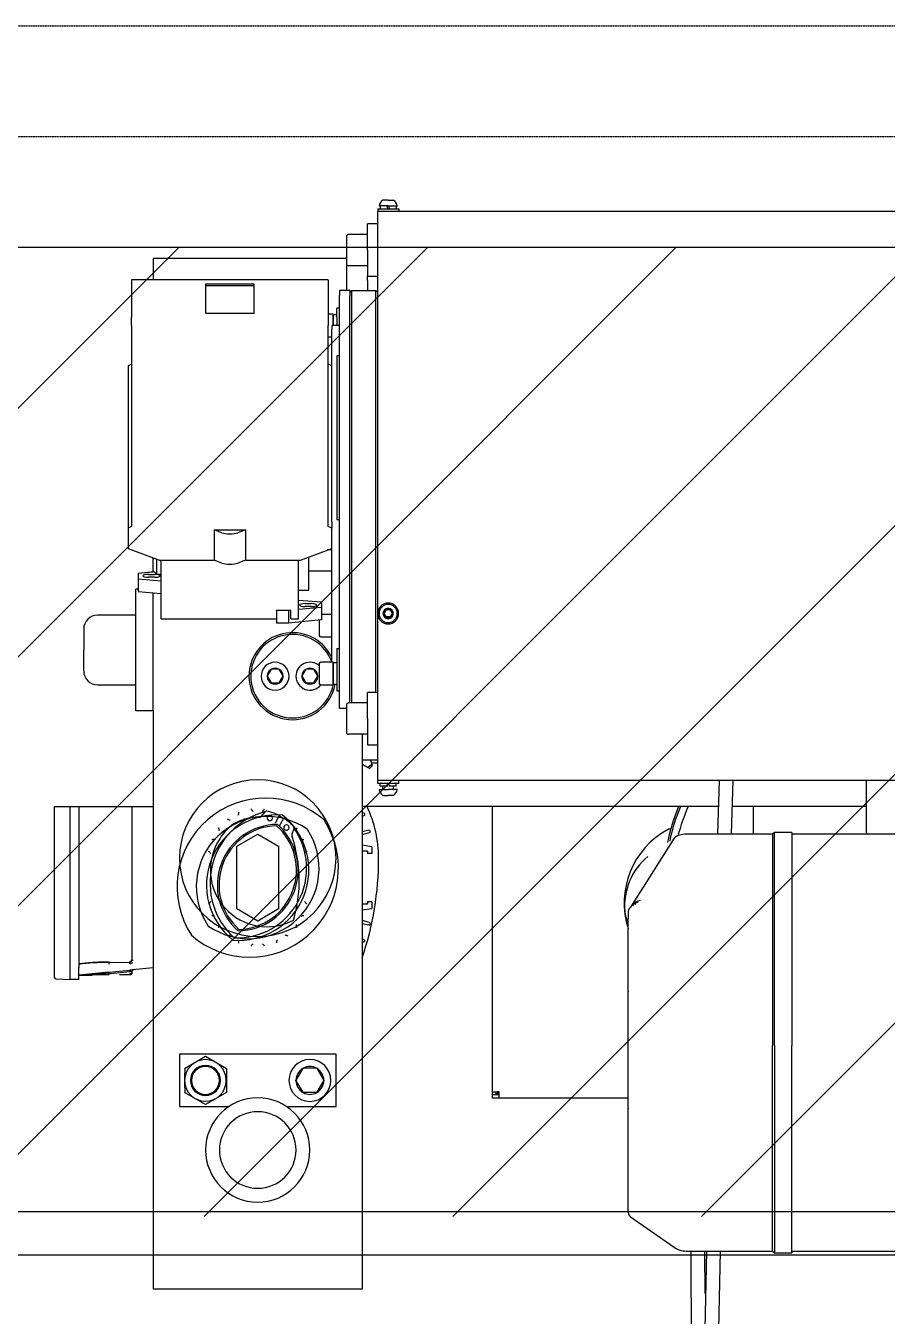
# Model space of a CAD drawing. Extents: x 220580 to 2027826, y -309201 to 71987.
# Drawn here: x 315110 to 315888, y -215644 to -214479 of the extents above; entities that cross this region are included whole.
import ezdxf

# ---------------------------------------------------------------- set-up
doc = ezdxf.new("R2010")
doc.units = 0
doc.linetypes.add('DASH', pattern=[0.35, 0.25, -0.1])
for name, color, linetype in [('A-HATCH-1', 252, 'Continuous'), ('A-LIN-V', 9, 'Continuous'), ('A-SFCE', 30, 'Continuous'), ('EWHS5T6M-1', 7, 'Continuous'), ('EWHS5T6M-3', 7, 'Continuous'), ('FHSGH10105-主梁-04', 7, 'Continuous'), ('FHSGH10105-主梁-06', 7, 'Continuous'), ('零件1^葫芦小车', 7, 'Continuous')]:
    doc.layers.add(name, color=color, linetype=linetype)

# ---------------------------------------------------------------- blocks, each defined once
blk = doc.blocks.new('G$C2C10B007')
at = {"layer": 'A-SFCE', "linetype": 'DASH'}
blk.add_line((-3050, 0), (3050, 0), dxfattribs=at)
blk = doc.blocks.new('G$C845E5159')
at = {"layer": 'A-LIN-V'}
blk.add_blockref('G$C2C10B007', (8250, -1550), dxfattribs=at)
blk = doc.blocks.new('b234swerwr')
at = {"layer": 'A-HATCH-1'}
h = blk.add_hatch(dxfattribs=at)
h.set_pattern_fill('ANSI31', color=4, scale=100)
h.set_pattern_definition([(45, (174105, -2000), (-112.253202, 112.253202), [])])
h.paths.add_polyline_path([(-1570355.4, 576982.5), (-1562570.6, 576982.5), (-1562570.6, 576107.5), (-1570355.4, 576107.5)])
at = {"color": 6, "linetype": 'DASH'}
blk.add_line((-1570255.4, 577182.5), (-1562425.4, 577182.5), dxfattribs=at)
at = {"color": 4}
for p, q in [((-1569417.9, 576477.5), (-1569328.5, 576477.5)), ((-1568751.8, 576076.3), (-1568751.8, 576074.7))]:
    blk.add_line(p, q, dxfattribs=at)
at = {"layer": 'EWHS5T6M-1', "color": 4, "linetype": 'Continuous'}
for p, q in [((-1569417.9, 576332.3), (-1569417.9, 576477.5)), ((-1569417.9, 576332.3), (-1569417.9, 576477.5)), ((-1569403.8, 576477.5), (-1569403.8, 576332.3)), ((-1569395.9, 576477.5), (-1569395.9, 576332.3)), ((-1569348, 576477.5), (-1569348, 576338.7)), ((-1569328.5, 576477.5), (-1569328.5, 576041.8)), ((-1569139.9, 576477.5), (-1569139.9, 576041.8)), ((-1569022.1, 576220.1), (-1569022.1, 576477.5)), ((-1569022.1, 576214.2), (-1569022.1, 576477.5)), ((-1568786.4, 576452.6), (-1568786.4, 576477.5)), ((-1569139, 576471.6), (-1569139.9, 576471.2)), ((-1569139.9, 576468.8), (-1569138.2, 576469.6)), ((-1569253.1, 576441.9), (-1569234.2, 576452.7)), ((-1569234.2, 576452.7), (-1569215.4, 576441.9)), ((-1569133.8, 576456.2), (-1569139.9, 576454.9)), ((-1569139.9, 576452.3), (-1569133.3, 576454.1)), ((-1568861.3, 576457.1), (-1568863.4, 576457.1)), ((-1569253.1, 576385.1), (-1569253.1, 576441.9)), ((-1569215.4, 576441.9), (-1569215.4, 576385.1)), ((-1569131.2, 576441.2), (-1569139.9, 576442.8)), ((-1569135.2, 576437.3), (-1569139.9, 576437.3)), ((-1569135.2, 576437.3), (-1569135.2, 576435.3)), ((-1569131.2, 576441.2), (-1569131.2, 576435.3)), ((-1569131.2, 576435.3), (-1569135.2, 576435.3)), ((-1569131.2, 576391.6), (-1569135.2, 576391.6)), ((-1569135.2, 576391.6), (-1569135.2, 576389.6)), ((-1569131.2, 576391.6), (-1569131.2, 576385.7)), ((-1569234.2, 576374.2), (-1569253.1, 576385.1)), ((-1569215.4, 576385.1), (-1569234.2, 576374.2)), ((-1569135.2, 576389.6), (-1569139.9, 576389.6)), ((-1569139.9, 576384.2), (-1569131.2, 576385.7)), ((-1569133.3, 576372.9), (-1569139.9, 576374.6)), ((-1569139.9, 576372), (-1569133.8, 576370.7)), ((-1569138.2, 576357.4), (-1569139.9, 576358.2)), ((-1569139.9, 576355.7), (-1569139, 576355.3)), ((-1569417.9, 576323.6), (-1569417.9, 576332.3)), ((-1569417.9, 576323.6), (-1569417.9, 576332.3)), ((-1569403.8, 576332.3), (-1569403.8, 576321.3)), ((-1569395.9, 576321.5), (-1569395.9, 576332.3)), ((-1569367.5, 576336.8), (-1569368.7, 576336.8)), ((-1569367.5, 576336.8), (-1569349.5, 576337.1)), ((-1569348, 576338.7), (-1569348.8, 576338.7)), ((-1569139.9, 576340.9), (-1569139.9, 576041.8)), ((-1569416.4, 576322), (-1569403.8, 576321.3)), ((-1569416.4, 576322), (-1569403.8, 576321.3)), ((-1569416.4, 576322), (-1569403.8, 576321.3)), ((-1569416.4, 576322), (-1569403.8, 576321.3)), ((-1569395.9, 576321.5), (-1569403.8, 576321.3)), ((-1569395.9, 576321.5), (-1569403.8, 576321.3)), ((-1569395.9, 576321.5), (-1569403.8, 576321.3)), ((-1569395.9, 576321.5), (-1569403.8, 576321.3)), ((-1569403.8, 576321.3), (-1569403.8, 576321.3)), ((-1569403.8, 576321.3), (-1569403.8, 576321.3)), ((-1569395.9, 576325.4), (-1569368.8, 576328)), ((-1569368.8, 576328), (-1569395.9, 576325.4)), ((-1569395.9, 576325.4), (-1569368.8, 576328)), ((-1569368.8, 576328), (-1569395.9, 576325.4)), ((-1569368.7, 576326.5), (-1569395.9, 576325.3)), ((-1569368.7, 576325.8), (-1569395.9, 576325.3)), ((-1569395.9, 576325.3), (-1569383.6, 576325.5)), ((-1569395.9, 576321.5), (-1569395.9, 576325.4)), ((-1569395.9, 576321.5), (-1569395.9, 576321.5)), ((-1569395.9, 576321.5), (-1569395.9, 576321.5)), ((-1569368.8, 576328), (-1569349.7, 576329.9)), ((-1569368.8, 576328), (-1569349.7, 576329.9)), ((-1569368.7, 576326.5), (-1569367.5, 576326.6)), ((-1569349.5, 576328.4), (-1569367.5, 576326.6)), ((-1569359.2, 576325.9), (-1569355.8, 576326)), ((-1569359, 576325.9), (-1569349.5, 576326.1)), ((-1569358.9, 576325.9), (-1569355.8, 576326)), ((-1569349.5, 576326.1), (-1569348.8, 576326.1)), ((-1569348.8, 576326.1), (-1569349.5, 576326.1)), ((-1569348.8, 576326.1), (-1569348.8, 576326.1)), ((-1569348, 576328.6), (-1569348, 576326.9)), ((-1569328.5, 576331.9), (-1569347.2, 576330.1)), ((-1569328.5, 576331.9), (-1569347.2, 576330.1)), ((-1569347.2, 576330.1), (-1569346.6, 576330.2)), ((-1569347.2, 576330.1), (-1569346.6, 576330.2)), ((-1569346.6, 576330.2), (-1569346.6, 576330.2)), ((-1569346.6, 576330.2), (-1569346.6, 576330.2)), ((-1569022.1, 576220.1), (-1569017.8, 576220.1)), ((-1569022.1, 576217.4), (-1569022.1, 576220.1)), ((-1569018.9, 576217.4), (-1569022.1, 576217.4)), ((-1569022.1, 576214.2), (-1569022.1, 576217.4)), ((-1569016.2, 576217.4), (-1569022.1, 576217.4)), ((-1569018.9, 576217.4), (-1569018.9, 576220.1)), ((-1569017.8, 576218.5), (-1569016.2, 576220.1)), ((-1569016.2, 576220.1), (-1569017.8, 576220.1)), ((-1569017.8, 576218.5), (-1569016.2, 576220.1)), ((-1569016.2, 576218.5), (-1569016.2, 576220.1)), ((-1569016.2, 576214.2), (-1569016.2, 576218.5)), ((-1569016.2, 576214.2), (-1569022.1, 576214.2)), ((-1568899.5, 576214.2), (-1569022.1, 576214.2)), ((-1568899.5, 576214.2), (-1569016.2, 576214.2))]:
    blk.add_line(p, q, dxfattribs=at)
for centre, radius, start, end in [((-1569234.2, 576431), 109.2, 0, 25.2123), ((-1569234.2, 576431), 109.2, 0, 25.2123), ((-1568717.2, 576417.8), 149.3, 156.4218, 169.4409), ((-1568717.2, 576417.8), 147.7, 156.1555, 168.8159), ((-1568717.2, 576417.8), 141.4, 155.025, 166.3526), ((-1569138.6, 576470.6), 1.1, 294, 111), ((-1569133.6, 576455.1), 1.1, 285, 102), ((-1568828.1, 576390.7), 75.1, 117.9932, 198.107), ((-1569401.5, 576430.5), 276.5, 341.0864, 0.1016), ((-1569401.5, 576430.5), 276.5, 341.0864, 0.1016), ((-1568844.2, 576387.6), 58.7, 129.9308, 184.7331), ((-1568886.9, 576382.8), 10.2, 99.7951, 150.2049), ((-1568886.9, 576382.8), 9.43, 113.5764, 136.4236), ((-1568886.9, 576382.8), 15.7, 180, 216.8699), ((-1569133.6, 576371.8), 1.1, 258, 75), ((-1569138.6, 576356.4), 1.1, 249, 66), ((-1569371.8, 576172.2), 164.6, 88.9316, 98.4327), ((-1569349.7, 576339.3), 3.54, 270.8312, 315.6256), ((-1569349.6, 576338.7), 1.57, 271, 360), ((-1569360.6, 576337.5), 11.1, 357.9665, 2.0335), ((-1569349.6, 576338.7), 1.58, 271.1283, 323.2776), ((-1569349.6, 576338.7), 1.57, 323.406, 0), ((-1569347.3, 574900.5), 1438.1, 89.9717, 90.0283), ((-1569416.4, 576323.6), 1.57, 180, 267), ((-1569416.4, 576323.6), 1.57, 180, 267), ((-1569416.4, 576323.6), 1.57, 180, 267), ((-1569416.4, 576323.6), 1.57, 180, 267), ((-1569348.9, 576328.8), 19.9, 182.2919, 186.6359), ((-1569346.3, 576302.2), 27.9, 91.7594, 96.8764), ((-1569346.3, 576302.2), 27.9, 91.7594, 96.8764), ((-1569320.2, 576331.7), 29.6, 183.553, 186.5575), ((-1569347.5, 576317.8), 10.8, 94.3758, 101.0144), ((-1569360.8, 576326.5), 11.3, 358.0016, 1.9984), ((-1569348.8, 576326.9), 0.784, 270.847, 0.153), ((-1569348.8, 576326.9), 0.784, 270.8571, 0.1429), ((-1569346.4, 576328.6), 1.57, 95.5066, 179.9933), ((-1569346.4, 576328.6), 1.57, 95.5, 180), ((-1569281.4, 576230.3), 12.6, 0, 180), ((-1569281.4, 576230.3), 12.6, 180, 0), ((-1569234.2, 576167.5), 47.1, 90, 270), ((-1569234.2, 576167.5), 47.1, 270, 90), ((-1569234.2, 576167.5), 34.6, 90, 270), ((-1569234.2, 576167.5), 34.6, 270, 90)]:
    blk.add_arc(centre, radius, start, end, dxfattribs=at)
for points, degree, knots in [([(-1569395.9, 576335.5), (-1569395.5, 576335.6), (-1569395.1, 576335.7), (-1569392.7, 576336.1), (-1569388.6, 576336.5), (-1569384.5, 576336.9), (-1569379.1, 576337.2), (-1569374.1, 576337.4), (-1569368.7, 576337.5)], 2, [0.1931582, 0.1931582, 0.1931582, 0.25, 0.25, 0.5, 0.5, 0.75, 0.75, 1, 1, 1]), ([(-1569368.7, 576336.8), (-1569368.7, 576336.7), (-1569368.8, 576336.6), (-1569368.8, 576336), (-1569368.8, 576335.6), (-1569368.8, 576335.2)], 3, [0, 0, 0, 0, 0.5, 0.5, 1, 1, 1, 1]), ([(-1569349.7, 576335.7), (-1569349.7, 576336.1), (-1569349.7, 576336.4), (-1569349.6, 576336.9), (-1569349.6, 576337.1), (-1569349.5, 576337.1)], 3, [0, 0, 0, 0, 0.5, 0.5, 1, 1, 1, 1]), ([(-1569349.5, 576326.9), (-1569349.1, 576326.9), (-1569348.7, 576326.9), (-1569348.2, 576326.9), (-1569348, 576326.9), (-1569348, 576326.9)], 3, [0, 0, 0, 0, 0.5, 0.5, 1, 1, 1, 1]), ([(-1569348.3, 576328.5), (-1569348.3, 576328.9), (-1569348.2, 576329.3), (-1569347.8, 576329.9), (-1569347.5, 576330.1), (-1569347.2, 576330.1)], 3, [0, 0, 0, 0, 0.497, 0.497, 1, 1, 1, 1]), ([(-1569018.9, 576217.4), (-1569018.9, 576217.6), (-1569018.8, 576217.8), (-1569018.4, 576218.1), (-1569018.1, 576218.3), (-1569017.8, 576218.5)], 3, [0, 0, 0, 0, 0.5, 0.5, 1, 1, 1, 1]), ([(-1569017.8, 576218.5), (-1569018, 576218.2), (-1569018.2, 576217.9), (-1569018.5, 576217.5), (-1569018.7, 576217.4), (-1569018.9, 576217.4)], 3, [0, 0, 0, 0, 0.5, 0.5, 1, 1, 1, 1])]:
    blk.add_open_spline(points, degree=degree, knots=knots, dxfattribs=at)
at = {"layer": 'EWHS5T6M-3', "color": 4, "linetype": 'Continuous'}
for p, q in [((-1569116.4, 577019.9), (-1569124.6, 577019.9)), ((-1569123.7, 577019.9), (-1569123.7, 577017.4)), ((-1569116.4, 577025.1), (-1569121.1, 577025.1)), ((-1569120, 577025.1), (-1569120, 577025.1)), ((-1569116.7, 577017.4), (-1569117.4, 577019.9)), ((-1569116.4, 577025.1), (-1569111.7, 577025.1)), ((-1569116.4, 577019.9), (-1569108.1, 577019.9)), ((-1569116.1, 577019.9), (-1569115.4, 577017.4)), ((-1569109.1, 577019.9), (-1569109.1, 577017.4)), ((-1569125.8, 577017.4), (-1569106.9, 577017.4)), ((-1569125.8, 577017.4), (-1569125.8, 577014.9)), ((-1569125.8, 576973.3), (-1569125.8, 577014.9)), ((-1568211.2, 577014.9), (-1569125.8, 577014.9)), ((-1569125.8, 577003.7), (-1569125.8, 577014.9)), ((-1568211.2, 577014.9), (-1569125.8, 577014.9)), ((-1569106.9, 577017.4), (-1569106.9, 577014.9)), ((-1569135.2, 576980.1), (-1569135.2, 577003.7)), ((-1569125.8, 577003.7), (-1569135.2, 577003.7)), ((-1569135.2, 576994.2), (-1569135.2, 577003.7)), ((-1569125.8, 577003.7), (-1569135.2, 577003.7)), ((-1569154.1, 576992.3), (-1569154.1, 576967.8)), ((-1569154.1, 576992.3), (-1569154.1, 576972.5)), ((-1569135.2, 576994.2), (-1569152.2, 576994.2)), ((-1569135.2, 576994.2), (-1569152.2, 576994.2)), ((-1569135.2, 576980.1), (-1569135.2, 576956.5)), ((-1569125.8, 576542.7), (-1569125.8, 576973.3)), ((-1569328.5, 576972.5), (-1569328.5, 576953.1)), ((-1569315.9, 576972.5), (-1569328.5, 576972.5)), ((-1569328.5, 576972.5), (-1569328.5, 576953.1)), ((-1569315.9, 576972.5), (-1569328.5, 576972.5)), ((-1569154.1, 576972.5), (-1569315.9, 576972.5)), ((-1569154.1, 576972.5), (-1569315.9, 576972.5)), ((-1569154.1, 576965), (-1569154.1, 576943.4)), ((-1569135.2, 576965.9), (-1569152.2, 576965.9)), ((-1569348.2, 576953.1), (-1569348.2, 576952.9)), ((-1569170.6, 576953.1), (-1569348.2, 576953.1)), ((-1569348.2, 576953.1), (-1569348.2, 576952.9)), ((-1569328.5, 576953.1), (-1569348.2, 576953.1)), ((-1569348.2, 576952.9), (-1569348.2, 576919.5)), ((-1569348.2, 576952.9), (-1569348.2, 576919.5)), ((-1569170.6, 576952.9), (-1569170.6, 576953.1)), ((-1569170.6, 576952.9), (-1569170.6, 576919.5)), ((-1569135.2, 576956.5), (-1569125.8, 576956.5)), ((-1569135.2, 576952.7), (-1569135.2, 576956.5)), ((-1569135.2, 576952.7), (-1569135.2, 576943.4)), ((-1569281.4, 576949.4), (-1569281.4, 576923)), ((-1569237.4, 576949.4), (-1569281.4, 576949.4)), ((-1569237.4, 576947.9), (-1569281.4, 576947.9)), ((-1569237.4, 576923), (-1569237.4, 576949.4)), ((-1569160.4, 576943.4), (-1569160.4, 576938.9)), ((-1569150.9, 576943.4), (-1569160.4, 576943.4)), ((-1569160.4, 576876.6), (-1569160.4, 576938.9)), ((-1569150.9, 576943.4), (-1569150.9, 576938.9)), ((-1569150.9, 576941.8), (-1569149.4, 576943.4)), ((-1569150.9, 576571.1), (-1569150.9, 576938.9)), ((-1569149.4, 576943.4), (-1569149.4, 576571.1)), ((-1569149.4, 576943.4), (-1569127.4, 576943.4)), ((-1569127.4, 576580.6), (-1569127.4, 576943.4)), ((-1569125.8, 576941.8), (-1569127.4, 576943.4)), ((-1569162.7, 576919.8), (-1569162.7, 576927.6)), ((-1569160.4, 576927.6), (-1569162.7, 576927.6)), ((-1569348.2, 576911.8), (-1569348.2, 576919.5)), ((-1569348.2, 576911.8), (-1569348.2, 576919.5)), ((-1569281.4, 576923), (-1569237.4, 576923)), ((-1569166, 576922.1), (-1569170.6, 576922.1)), ((-1569170.6, 576919.5), (-1569170.6, 576911.8)), ((-1569166, 576921.8), (-1569166, 576922.1)), ((-1569166, 576921.8), (-1569166, 576912)), ((-1569162.7, 576921.6), (-1569166, 576921.6)), ((-1569166, 576912), (-1569166, 576921.3)), ((-1569162.7, 576919.8), (-1569162.7, 576912)), ((-1569348.2, 576911.8), (-1569348.2, 576730.5)), ((-1569348.2, 576911.8), (-1569348.2, 576877.1)), ((-1569170.6, 576730.5), (-1569170.6, 576911.8)), ((-1569167.4, 576912), (-1569167.4, 576908.5)), ((-1569160.4, 576912), (-1569167.4, 576912)), ((-1569167.4, 576734.3), (-1569167.4, 576908.5)), ((-1569170.6, 576901.7), (-1569167.4, 576901.7)), ((-1569162.7, 576884.5), (-1569162.7, 576855.2)), ((-1569160.4, 576884.5), (-1569162.7, 576884.5)), ((-1569348.2, 576877.1), (-1569351.3, 576875.6)), ((-1569348.2, 576877.1), (-1569351.3, 576875.6)), ((-1569351.3, 576875.6), (-1569351.3, 576729)), ((-1569351.3, 576875.6), (-1569351.3, 576729)), ((-1569167.4, 576875.6), (-1569170.6, 576877.1)), ((-1569160.4, 576584.2), (-1569160.4, 576876.6)), ((-1569162.7, 576855.2), (-1569162.7, 576736.7)), ((-1569348.2, 576730.5), (-1569351.3, 576729)), ((-1569351.3, 576729), (-1569351.3, 576710.7)), ((-1569351.3, 576729), (-1569351.3, 576710.7)), ((-1569167.4, 576729), (-1569170.6, 576730.5)), ((-1569167.4, 576734.3), (-1569167.4, 576729)), ((-1569167.4, 576710.7), (-1569167.4, 576729)), ((-1569162.7, 576736.7), (-1569160.4, 576736.7)), ((-1569273.5, 576727.4), (-1569245.2, 576727.4)), ((-1569266.5, 576724.8), (-1569273.5, 576727.4)), ((-1569273.5, 576727.4), (-1569273.5, 576700.1)), ((-1569245.2, 576727.4), (-1569252.2, 576724.8)), ((-1569245.2, 576727.4), (-1569245.2, 576700.1)), ((-1569351.3, 576710.7), (-1569323, 576700.1)), ((-1569351.3, 576710.7), (-1569328.5, 576702.2)), ((-1569195.7, 576700.1), (-1569167.4, 576710.7)), ((-1569167.4, 576709.3), (-1569171.4, 576709.3)), ((-1569167.4, 576608.2), (-1569167.4, 576710.7)), ((-1569328.5, 576690.4), (-1569328.5, 576702.2)), ((-1569328.5, 576690.4), (-1569328.5, 576702.2)), ((-1569325.4, 576687.3), (-1569325.4, 576701)), ((-1569323, 576700.1), (-1569273.5, 576700.1)), ((-1569321.4, 576647.2), (-1569321.4, 576700.1)), ((-1569266.5, 576697.4), (-1569273.5, 576700.1)), ((-1569245.2, 576700.1), (-1569252.2, 576697.4)), ((-1569245.2, 576700.1), (-1569195.7, 576700.1)), ((-1569197.3, 576647.2), (-1569197.3, 576700.1)), ((-1569187.9, 576673.1), (-1569187.9, 576702.7)), ((-1569327.4, 576689.4), (-1569342.2, 576687.9)), ((-1569328.5, 576689.2), (-1569342.2, 576687.9)), ((-1569342.2, 576687.9), (-1569342.2, 576683.1)), ((-1569342.2, 576687.9), (-1569342.2, 576683.1)), ((-1569342.2, 576683.1), (-1569342.2, 576671.7)), ((-1569342.2, 576683.1), (-1569321.4, 576681.5)), ((-1569342.2, 576683.1), (-1569342.2, 576673.9)), ((-1569332.8, 576687.2), (-1569327.3, 576687.2)), ((-1569327.3, 576684.6), (-1569332.8, 576684.6)), ((-1569328.5, 576690.4), (-1569328.5, 576689.2)), ((-1569328.5, 576690.4), (-1569325.4, 576687.3)), ((-1569328.5, 576690.4), (-1569328.5, 576689.2)), ((-1569325.4, 576687.3), (-1569321.4, 576687.3)), ((-1569187.9, 576690.4), (-1569167.4, 576690.4)), ((-1569344.2, 576563.9), (-1569344.2, 576673.9)), ((-1569342.2, 576673.9), (-1569344.2, 576673.9)), ((-1569344.2, 576650.3), (-1569344.2, 576673.9)), ((-1569342.2, 576673.9), (-1569344.2, 576673.9)), ((-1569342.2, 576671.7), (-1569321.4, 576670.1)), ((-1569328.5, 576563.9), (-1569328.5, 576670.6)), ((-1569197.3, 576673.1), (-1569187.9, 576673.1)), ((-1569197.3, 576663.9), (-1569176.5, 576662.3)), ((-1569191.4, 576660.8), (-1569185.9, 576660.8)), ((-1569176.5, 576662.3), (-1569176.5, 576657.4)), ((-1569344.2, 576650.3), (-1569378.8, 576650.3)), ((-1569344.2, 576650.3), (-1569378.8, 576650.3)), ((-1569321.4, 576647.2), (-1569217.3, 576647.2)), ((-1569217.3, 576654.6), (-1569217.3, 576654.8)), ((-1569217.3, 576654.8), (-1569204.2, 576654.8)), ((-1569217.3, 576654.6), (-1569217.3, 576643.2)), ((-1569206.3, 576654.6), (-1569217.3, 576654.6)), ((-1569204.2, 576654.8), (-1569206.3, 576654.6)), ((-1569206.3, 576654.6), (-1569206.3, 576643.2)), ((-1569204.2, 576647.2), (-1569204.2, 576654.8)), ((-1569204.2, 576647.2), (-1569197.3, 576647.2)), ((-1569176.5, 576657.4), (-1569197.3, 576655.4)), ((-1569185.9, 576658.1), (-1569191.4, 576658.1)), ((-1569176.5, 576657.4), (-1569176.5, 576646.1)), ((-1569167.4, 576651.1), (-1569176.5, 576651.1)), ((-1569120, 576651.9), (-1569118.2, 576655.1)), ((-1569118.2, 576648.8), (-1569120, 576651.9)), ((-1569114.6, 576655.1), (-1569118.2, 576655.1)), ((-1569114.6, 576648.8), (-1569118.2, 576648.8)), ((-1569114.6, 576655.1), (-1569112.7, 576651.9)), ((-1569112.7, 576651.9), (-1569114.6, 576648.8)), ((-1569391.4, 576637.8), (-1569391.4, 576618.9)), ((-1569391.4, 576637.8), (-1569391.4, 576618.9)), ((-1569206.3, 576643.2), (-1569217.3, 576643.2)), ((-1569176.5, 576646.1), (-1569206.3, 576643.2)), ((-1569178.6, 576645.8), (-1569178.6, 576632)), ((-1569177.3, 576630.7), (-1569167.4, 576630.7)), ((-1569391.4, 576600.1), (-1569391.4, 576618.9)), ((-1569391.4, 576600.1), (-1569391.4, 576618.9)), ((-1569162.7, 576620.3), (-1569160.4, 576620.3)), ((-1569162.7, 576620.3), (-1569162.7, 576605.6)), ((-1569222.2, 576601.5), (-1569225.7, 576595.5)), ((-1569222.2, 576601.5), (-1569222.1, 576601.6)), ((-1569222.1, 576601.6), (-1569222, 576601.6)), ((-1569215, 576601.6), (-1569222, 576601.6)), ((-1569215, 576601.6), (-1569214.9, 576601.6)), ((-1569214.9, 576601.6), (-1569214.8, 576601.5)), ((-1569211.3, 576595.5), (-1569214.8, 576601.5)), ((-1569190.8, 576601.5), (-1569194.3, 576595.5)), ((-1569190.8, 576601.5), (-1569190.7, 576601.6)), ((-1569190.7, 576601.6), (-1569190.6, 576601.6)), ((-1569183.6, 576601.6), (-1569190.6, 576601.6)), ((-1569183.6, 576601.6), (-1569183.5, 576601.6)), ((-1569183.5, 576601.6), (-1569183.4, 576601.5)), ((-1569179.9, 576595.5), (-1569183.4, 576601.5)), ((-1569178.6, 576606.4), (-1569178.6, 576606.7)), ((-1569178.6, 576606.4), (-1569178.6, 576588.8)), ((-1569166, 576608), (-1569177.3, 576608)), ((-1569166, 576607.6), (-1569166, 576608)), ((-1569166, 576607.6), (-1569166, 576587.6)), ((-1569162.7, 576607.4), (-1569166, 576607.4)), ((-1569166, 576588.1), (-1569166, 576607.1)), ((-1569162.7, 576605.6), (-1569162.7, 576582.1)), ((-1569225.8, 576595.3), (-1569225.7, 576595.5)), ((-1569225.7, 576595.2), (-1569225.8, 576595.3)), ((-1569225.7, 576595.2), (-1569222.2, 576589.2)), ((-1569222.1, 576589.1), (-1569222.2, 576589.2)), ((-1569222, 576589.1), (-1569222.1, 576589.1)), ((-1569214.9, 576589.1), (-1569215, 576589.1)), ((-1569214.8, 576589.2), (-1569214.9, 576589.1)), ((-1569214.8, 576589.2), (-1569211.3, 576595.2)), ((-1569211.3, 576595.5), (-1569211.3, 576595.3)), ((-1569211.3, 576595.3), (-1569211.3, 576595.2)), ((-1569194.3, 576595.3), (-1569194.3, 576595.5)), ((-1569194.3, 576595.2), (-1569194.3, 576595.3)), ((-1569194.3, 576595.2), (-1569190.8, 576589.2)), ((-1569190.7, 576589.1), (-1569190.8, 576589.2)), ((-1569190.6, 576589.1), (-1569190.7, 576589.1)), ((-1569183.5, 576589.1), (-1569183.6, 576589.1)), ((-1569183.4, 576589.2), (-1569183.5, 576589.1)), ((-1569183.4, 576589.2), (-1569179.9, 576595.2)), ((-1569179.9, 576595.5), (-1569179.8, 576595.3)), ((-1569179.8, 576595.3), (-1569179.9, 576595.2)), ((-1569378.8, 576587.5), (-1569344.2, 576587.5)), ((-1569378.8, 576587.5), (-1569344.2, 576587.5)), ((-1569344.2, 576563.9), (-1569344.2, 576587.5)), ((-1569177.3, 576587.6), (-1569166, 576587.6)), ((-1569166, 576588.1), (-1569162.7, 576588.1)), ((-1569162.7, 576582.1), (-1569160.4, 576582.1)), ((-1569160.4, 576566.3), (-1569160.4, 576584.2)), ((-1569135.2, 576557), (-1569135.2, 576580.6)), ((-1569125.8, 576580.6), (-1569135.2, 576580.6)), ((-1569160.4, 576566.3), (-1569154.1, 576566.3)), ((-1569154.1, 576569.3), (-1569154.1, 576544.7)), ((-1569135.2, 576571.1), (-1569152.2, 576571.1)), ((-1569328.5, 576563.9), (-1569344.2, 576563.9)), ((-1569328.5, 576563.9), (-1569344.2, 576563.9)), ((-1569328.5, 576563.9), (-1569328.5, 576041.8)), ((-1569328.5, 576563.9), (-1569328.5, 576477.5)), ((-1569135.2, 576557), (-1569135.2, 576533.4)), ((-1569135.2, 576542.9), (-1569152.2, 576542.9)), ((-1569139.9, 576542.9), (-1569139.9, 576519.9)), ((-1569125.8, 576501.1), (-1569125.8, 576542.7)), ((-1569135.2, 576533.4), (-1569125.8, 576533.4)), ((-1569139.9, 576519.9), (-1569139.9, 576041.8)), ((-1569139.9, 576519.9), (-1569125.8, 576519.9)), ((-1569134.7, 576513), (-1569133.1, 576512.3)), ((-1569130.5, 576514.5), (-1569131, 576516.2)), ((-1568211.2, 576501.1), (-1569125.8, 576501.1)), ((-1569125.8, 576498.5), (-1569125.8, 576501.1)), ((-1569106.9, 576498.5), (-1569125.8, 576498.5)), ((-1569123.7, 576496), (-1569123.7, 576498.5)), ((-1569116.7, 576496), (-1569123.7, 576496)), ((-1569121.1, 576493.3), (-1569121.1, 576496)), ((-1569116.7, 576496), (-1569117.4, 576498.5)), ((-1569116.1, 576498.5), (-1569115.4, 576496)), ((-1569109.1, 576496), (-1569115.4, 576496)), ((-1569111.7, 576493.3), (-1569111.7, 576496)), ((-1569109.1, 576496), (-1569109.1, 576498.5)), ((-1569106.9, 576498.5), (-1569106.9, 576501.1)), ((-1568684.2, 576454), (-1568684.2, 576501.1)), ((-1569124.6, 576492.9), (-1569116.4, 576492.9)), ((-1569121.1, 576487.7), (-1569116.4, 576487.7)), ((-1569120, 576487.7), (-1569120, 576487.7)), ((-1569108.1, 576492.9), (-1569116.4, 576492.9)), ((-1569111.7, 576487.7), (-1569116.4, 576487.7)), ((-1569231, 576468.5), (-1569227.2, 576473)), ((-1569214.7, 576469.5), (-1569218.6, 576462.7)), ((-1569214.6, 576460.3), (-1569210.6, 576467.2)), ((-1569201.3, 576458.1), (-1569203.3, 576452.6)), ((-1568858.2, 576449.2), (-1568897.5, 576386.7)), ((-1568769.1, 576452.6), (-1568847.3, 576452.6)), ((-1568767.5, 576454.2), (-1568769.1, 576452.6)), ((-1568769.1, 576452.6), (-1568769.1, 576261.8)), ((-1568767.5, 576262), (-1568767.5, 576454.2)), ((-1568751.8, 576454.2), (-1568767.5, 576454.2)), ((-1568751.8, 576454.2), (-1568751.8, 576262)), ((-1568615.9, 576452.6), (-1568751.8, 576452.6)), ((-1568684.2, 576454), (-1568682.7, 576452.6)), ((-1568899.5, 576382.8), (-1568899.5, 576376.2)), ((-1568899.5, 576376.1), (-1568899.5, 576376.2)), ((-1568899.5, 576310.8), (-1568899.5, 576376.1)), ((-1569139.9, 576340.9), (-1569139.9, 576041.8)), ((-1569328.5, 576331.9), (-1569328.5, 576041.8)), ((-1568899.5, 576310.8), (-1568899.5, 576310.5)), ((-1568899.5, 576258.8), (-1568899.5, 576310.5)), ((-1569163.5, 576253.9), (-1569304.9, 576253.9)), ((-1569304.9, 576253.9), (-1569304.9, 576206.8)), ((-1569300.2, 576241.2), (-1569281.4, 576252.1)), ((-1569281.4, 576252.1), (-1569262.5, 576241.2)), ((-1569163.5, 576206.8), (-1569163.5, 576253.9)), ((-1568899.5, 576205.2), (-1568899.5, 576258.8)), ((-1568769.1, 576076.3), (-1568769.1, 576261.8)), ((-1568767.5, 576262), (-1568767.5, 576074.7)), ((-1568751.8, 576074.7), (-1568751.8, 576262)), ((-1569262.5, 576241.2), (-1569262.5, 576219.5)), ((-1569193.6, 576241.1), (-1569199.7, 576230.6)), ((-1569193.6, 576241.1), (-1569193.4, 576241.3)), ((-1569193.4, 576241.3), (-1569193.2, 576241.3)), ((-1569181, 576241.3), (-1569193.2, 576241.3)), ((-1569181, 576241.3), (-1569180.7, 576241.3)), ((-1569180.7, 576241.3), (-1569180.6, 576241.1)), ((-1569174.5, 576230.6), (-1569180.6, 576241.1)), ((-1569199.8, 576230.3), (-1569199.7, 576230.6)), ((-1569199.7, 576230.1), (-1569199.8, 576230.3)), ((-1569199.7, 576230.1), (-1569193.6, 576219.6)), ((-1569180.6, 576219.6), (-1569174.5, 576230.1)), ((-1569174.5, 576230.6), (-1569174.4, 576230.3)), ((-1569174.4, 576230.3), (-1569174.5, 576230.1)), ((-1569281.4, 576208.6), (-1569300.2, 576219.5)), ((-1569262.5, 576219.5), (-1569281.4, 576208.6)), ((-1569193.4, 576219.3), (-1569193.6, 576219.6)), ((-1569193.2, 576219.3), (-1569193.4, 576219.3)), ((-1569180.7, 576219.3), (-1569181, 576219.3)), ((-1569180.6, 576219.6), (-1569180.7, 576219.3)), ((-1569304.9, 576206.8), (-1569260.3, 576206.8)), ((-1569208.2, 576206.8), (-1569163.5, 576206.8)), ((-1568899.5, 576205.2), (-1568899.5, 576214.2)), ((-1568899.5, 576127.1), (-1568899.5, 576204.9)), ((-1568899.5, 576127.1), (-1568899.5, 576204.9)), ((-1568899.5, 576111.1), (-1568899.5, 576126.9)), ((-1568899.5, 576111.1), (-1568899.5, 576126.9)), ((-1568897.5, 576107.3), (-1568858.2, 576079.7)), ((-1568897.5, 576107.3), (-1568858.2, 576079.7)), ((-1568847.3, 576076.3), (-1568769.1, 576076.3)), ((-1568847.3, 576076.3), (-1568769.1, 576076.3)), ((-1568769.1, 576076.3), (-1568767.5, 576074.7)), ((-1568769.1, 576076.3), (-1568767.5, 576074.7)), ((-1568751.8, 576076.3), (-1568615.9, 576076.3)), ((-1568751.8, 576076.3), (-1568615.9, 576076.3)), ((-1568767.5, 576074.7), (-1568751.8, 576074.7)), ((-1568767.5, 576074.7), (-1568751.8, 576074.7)), ((-1569315.9, 576041.8), (-1569328.5, 576041.8)), ((-1569139.9, 576041.8), (-1569328.5, 576041.8)), ((-1569152.5, 576041.8), (-1569315.9, 576041.8)), ((-1569139.9, 576041.8), (-1569152.5, 576041.8))]:
    blk.add_line(p, q, dxfattribs=at)
for centre, radius, start, end in [((-1569116.4, 577018.1), 8.45, 123.9117, 167.5145), ((-1569116.4, 577018.1), 8.45, 12.4855, 56.0883), ((-1569152.2, 576992.3), 1.89, 90, 180), ((-1569152.2, 576992.3), 1.89, 90, 180), ((-1569152.2, 576967.8), 1.89, 180, 270), ((-1569152.2, 576965), 1.89, 130.2725, 180), ((-1569116.4, 576651.9), 9.43, 0, 180), ((-1569116.4, 576651.9), 8.25, 0, 180), ((-1569378.8, 576637.8), 12.6, 90, 180), ((-1569378.8, 576637.8), 12.6, 90, 180), ((-1569116.4, 576651.9), 9.43, 180, 0), ((-1569116.4, 576651.9), 8.25, 180, 0), ((-1569116.4, 576651.9), 4.71, 0, 180), ((-1569116.4, 576651.9), 4.71, 180, 0), ((-1569116.4, 576651.9), 3.63, 120, 180), ((-1569116.4, 576651.9), 3.63, 180, 240), ((-1569116.4, 576651.9), 3.63, 60, 120), ((-1569116.4, 576651.9), 3.63, 240, 300), ((-1569116.4, 576651.9), 3.63, 0, 60), ((-1569116.4, 576651.9), 3.63, 300, 0), ((-1569202.8, 576595.3), 39.3, 25.8419, 180), ((-1569202.8, 576595.3), 37.7, 19.593, 180), ((-1569177.3, 576632), 1.26, 180, 270), ((-1569378.8, 576600.1), 12.6, 180, 270), ((-1569378.8, 576600.1), 12.6, 180, 270), ((-1569218.5, 576595.3), 12.6, 0, 180), ((-1569218.5, 576595.3), 7.19, 120.9642, 179.0358), ((-1569218.5, 576595.3), 7.19, 60.9642, 119.0358), ((-1569218.5, 576595.3), 7.19, 0.9642, 59.0358), ((-1569187.1, 576595.3), 12.6, 47.5459, 180), ((-1569187.1, 576595.3), 7.19, 120.9642, 179.0358), ((-1569187.1, 576595.3), 7.19, 60.9642, 119.0358), ((-1569187.1, 576595.3), 7.19, 0.9642, 59.0358), ((-1569177.3, 576606.7), 1.26, 90, 180), ((-1569202.8, 576595.3), 39.3, 180, 349.1626), ((-1569202.8, 576595.3), 37.7, 180, 348.9453), ((-1569218.5, 576595.3), 12.6, 180, 0), ((-1569218.5, 576595.3), 7.19, 180.9642, 239.0358), ((-1569218.5, 576595.3), 7.19, 240.9642, 299.0358), ((-1569218.5, 574201.8), 2387.2, 89.9163, 90.0837), ((-1569218.5, 576595.3), 7.19, 300.9642, 359.0358), ((-1569187.1, 576595.3), 12.6, 180, 321.7577), ((-1569187.1, 576595.3), 7.19, 180.9642, 239.0358), ((-1569187.1, 576595.3), 7.19, 240.9642, 299.0358), ((-1569187.1, 574201.8), 2387.2, 89.9163, 90.0837), ((-1569187.1, 576595.3), 7.19, 300.9642, 359.0358), ((-1569177.3, 576588.8), 1.26, 180, 270), ((-1569152.2, 576569.3), 1.89, 90, 180), ((-1569152.2, 576544.7), 1.89, 180, 270), ((-1569202.8, 576595.3), 106.9, 309.6124, 312.2058), ((-1569202.8, 576595.3), 108.4, 310.0045, 311.8137), ((-1569234.2, 576431), 70.7, 0, 180), ((-1569227, 576405.2), 80.1, 48.8773, 213.1434), ((-1569116.4, 576494.7), 8.45, 192.4855, 236.0883), ((-1569121.5, 576493.3), 0.393, 270, 0), ((-1569111.3, 576493.3), 0.393, 180, 270), ((-1569116.4, 576494.7), 8.45, 303.9117, 347.5145), ((-1569210.6, 576408.4), 66.7, 104.4279, 227.6719), ((-1569258.3, 576472.6), 7.07, 336.6854, 0), ((-1569234.2, 576479), 7.07, 210.094, 233.3146), ((-1569234.2, 576479), 7.07, 306.6854, 329.906), ((-1569226.3, 576472.3), 1.1, 79.1932, 140), ((-1569234.2, 576431), 43.2, 63.1268, 79.1932), ((-1569241.4, 576421.7), 80.1, 228.8773, 33.1434), ((-1569226.1, 576405.1), 63.6, 54.6495, 213.4295), ((-1569217, 576406.6), 63.5, 85.2903, 231.2836), ((-1569215.9, 576406.7), 54.8, 90.6398, 229.0152), ((-1569235.2, 576429.3), 38.5, 86.5646, 150), ((-1569258.3, 576472.6), 7.07, 240.094, 263.3146), ((-1569251.5, 576420.3), 63.5, 265.2903, 51.2836), ((-1569252.5, 576420.2), 54.8, 270.6398, 49.0152), ((-1569232.8, 576470.1), 2.36, 266.5646, 320), ((-1569223.3, 576467.2), 2.36, 150, 330), ((-1569223.3, 576467.2), 2.36, 330, 150), ((-1569234.2, 576431), 42.6, 60, 63.173), ((-1569234.2, 576431), 42.6, 56.827, 60), ((-1569234.2, 576431), 43.2, 40.8068, 56.8732), ((-1569208.3, 576458.6), 2.36, 330, 150), ((-1569242.4, 576421.9), 63.6, 234.6495, 33.4295), ((-1569275.8, 576455), 7.07, 6.6854, 29.906), ((-1569215.7, 576406.8), 53.5, 91.7398, 228.5333), ((-1569252.9, 576421.9), 62.9, 267.6214, 35.5045), ((-1569252.7, 576420.2), 53.5, 271.7398, 48.5333), ((-1569208.3, 576458.6), 2.36, 150, 330), ((-1569201.1, 576451.8), 2.36, 160, 213.4354), ((-1569323.4, 576410.8), 126.7, 343.5939, 18.2486), ((-1569202.4, 576458.5), 1.1, 340, 40.8068), ((-1569192.6, 576455), 7.07, 150.094, 173.3146), ((-1568847.3, 576433.8), 18.9, 90, 125), ((-1569282.3, 576431), 7.07, 36.6854, 59.906), ((-1569225.8, 576420.3), 51.2, 146.602, 297.8307), ((-1569275.8, 576455), 7.07, 270.094, 293.3146), ((-1569192.6, 576455), 7.07, 246.6854, 269.906), ((-1569186.2, 576431), 7.07, 120.094, 143.3146), ((-1569234.2, 576431), 70.7, 180, 0), ((-1569282.3, 576396), 7.07, 300.094, 323.3146), ((-1569186.2, 576396), 7.07, 216.6854, 239.906), ((-1569275.8, 576371.9), 7.07, 66.6854, 89.906), ((-1569192.6, 576371.9), 7.07, 90.094, 113.3146), ((-1568894.8, 576382.8), 4.71, 125, 180), ((-1569275.8, 576371.9), 7.07, 330.094, 353.3146), ((-1569192.6, 576371.9), 7.07, 186.6854, 209.906), ((-1568894, 576376.1), 5.52, 178.705, 180.0001), ((-1569258.3, 576354.4), 7.07, 96.6854, 119.906), ((-1569258.3, 576354.4), 7.07, 0, 23.3146), ((-1569210.2, 576354.4), 7.07, 156.6854, 179.906), ((-1569210.2, 576354.4), 7.07, 60.094, 83.3146), ((-1569234.2, 576347.9), 7.07, 126.6854, 149.906), ((-1569234.2, 576347.9), 7.07, 30.094, 53.3146), ((-1568868.9, 576310.5), 30.7, 179.4504, 180.0008), ((-1569281.4, 576230.3), 18.8, 90, 270), ((-1565913.6, 576230.3), 3386.6, 179.8158, 180.1842), ((-1569281.4, 576230.3), 13.6, 90, 270), ((-1569281.4, 576230.3), 18.8, 270, 90), ((-1569281.4, 576230.3), 13.6, 270, 90), ((-1569187.1, 576230.3), 18.9, 0, 180), ((-1569187.1, 576230.3), 12.6, 121.045, 178.955), ((-1569187.1, 576230.3), 12.6, 61.045, 118.955), ((-1569187.1, 576230.3), 12.6, 1.045, 58.955), ((-1569187.1, 576230.3), 18.9, 180, 0), ((-1569187.1, 576230.3), 12.6, 181.045, 238.955), ((-1569187.1, 576230.3), 12.6, 301.045, 358.955), ((-1569187.1, 570453.8), 5765.5, 89.93952, 90.06048), ((-1569187.1, 576230.3), 12.6, 241.045, 298.955), ((-1568868.9, 576205.2), 30.7, 179.9992, 180.5496), ((-1568868.9, 576205.2), 30.7, 179.9992, 180.5496), ((-1568894, 576127.1), 5.52, 179.9999, 181.295), ((-1568894, 576127.1), 5.52, 179.9999, 181.295), ((-1568894.8, 576111.1), 4.71, 180, 235), ((-1568894.8, 576111.1), 4.71, 180, 235), ((-1568847.3, 576095.2), 18.9, 235, 270), ((-1568847.3, 576095.2), 18.9, 235, 270)]:
    blk.add_arc(centre, radius, start, end, dxfattribs=at)
for centre, major_axis, start_param, end_param in [((-1569259.4, 576726), (8.64, 0), 3.735005, 5.689773), ((-1569259.4, 576698.7), (8.64, 0), 3.735005, 5.689773), ((-1569332.8, 576685.9), (-5.11, 0), 4.712389, 6.283185), ((-1569332.8, 576685.9), (5.11, 0), 3.141593, 4.70657), ((-1569327.3, 576685.9), (-5.11, 0), 1.564978, 4.712389), ((-1569191.4, 576659.5), (-5.11, 0), 4.712389, 6.283185), ((-1569191.4, 576659.5), (5.11, 0), 3.141593, 4.70657), ((-1569185.9, 576659.5), (-5.11, 0), 1.564978, 4.712389)]:
    blk.add_ellipse(centre, major_axis=major_axis, ratio=0.258819, start_param=start_param, end_param=end_param, dxfattribs=at)
blk.add_open_spline([(-1569131, 576516.2), (-1569131.7, 576518.2), (-1569132.4, 576520)], degree=2, dxfattribs=at)
blk.add_open_spline([(-1569140, 576516.2), (-1569139.7, 576516), (-1569139.5, 576515.8), (-1569137.4, 576514.4), (-1569134.7, 576513)], degree=2, knots=[0.7287121, 0.7287121, 0.7287121, 0.75, 0.75, 1, 1, 1], dxfattribs=at)
at = {"layer": 'FHSGH10105-主梁-04', "color": 4, "linetype": 'Continuous'}
blk.add_line((-1562570.6, 576982.5), (-1570355.4, 576982.5), dxfattribs=at)
at = {"layer": 'FHSGH10105-主梁-06', "color": 4, "linetype": 'Continuous'}
for p, q in [((-1569125.8, 576516.8), (-1569130.4, 576516.8)), ((-1568818.2, 576477.5), (-1569139.9, 576477.5)), ((-1569022.1, 576477.5), (-1569135.4, 576477.5)), ((-1568684.2, 576477.5), (-1568805.5, 576477.5)), ((-1562824.4, 576111.8), (-1570355.4, 576111.8)), ((-1562831.1, 576072.5), (-1570355.4, 576072.5))]:
    blk.add_line(p, q, dxfattribs=at)
at = {"layer": '零件1^葫芦小车', "color": 4, "linetype": 'Continuous'}
for p, q in [((-1568817.5, 576501.1), (-1568818.9, 576452.6)), ((-1568806.3, 576452.6), (-1568804.8, 576501.1)), ((-1568843, 576076.3), (-1568841.4, 575754.9)), ((-1568828.9, 576076.3), (-1568839.4, 575569.4)), ((-1568830, 576037.9), (-1568830.4, 576076.3)), ((-1568826.7, 575569.9), (-1568816.3, 576076.3))]:
    blk.add_line(p, q, dxfattribs=at)

msp = doc.modelspace()

# ---------------------------------------------------------------- block references
at = {"layer": 'A-LIN-V'}
for name, p in [('G$C845E5159', (305948.2, -213029)), ('b234swerwr', (1884553.6, -791661.5))]:
    msp.add_blockref(name, p, dxfattribs=at)

doc.saveas('drawing.dxf')
